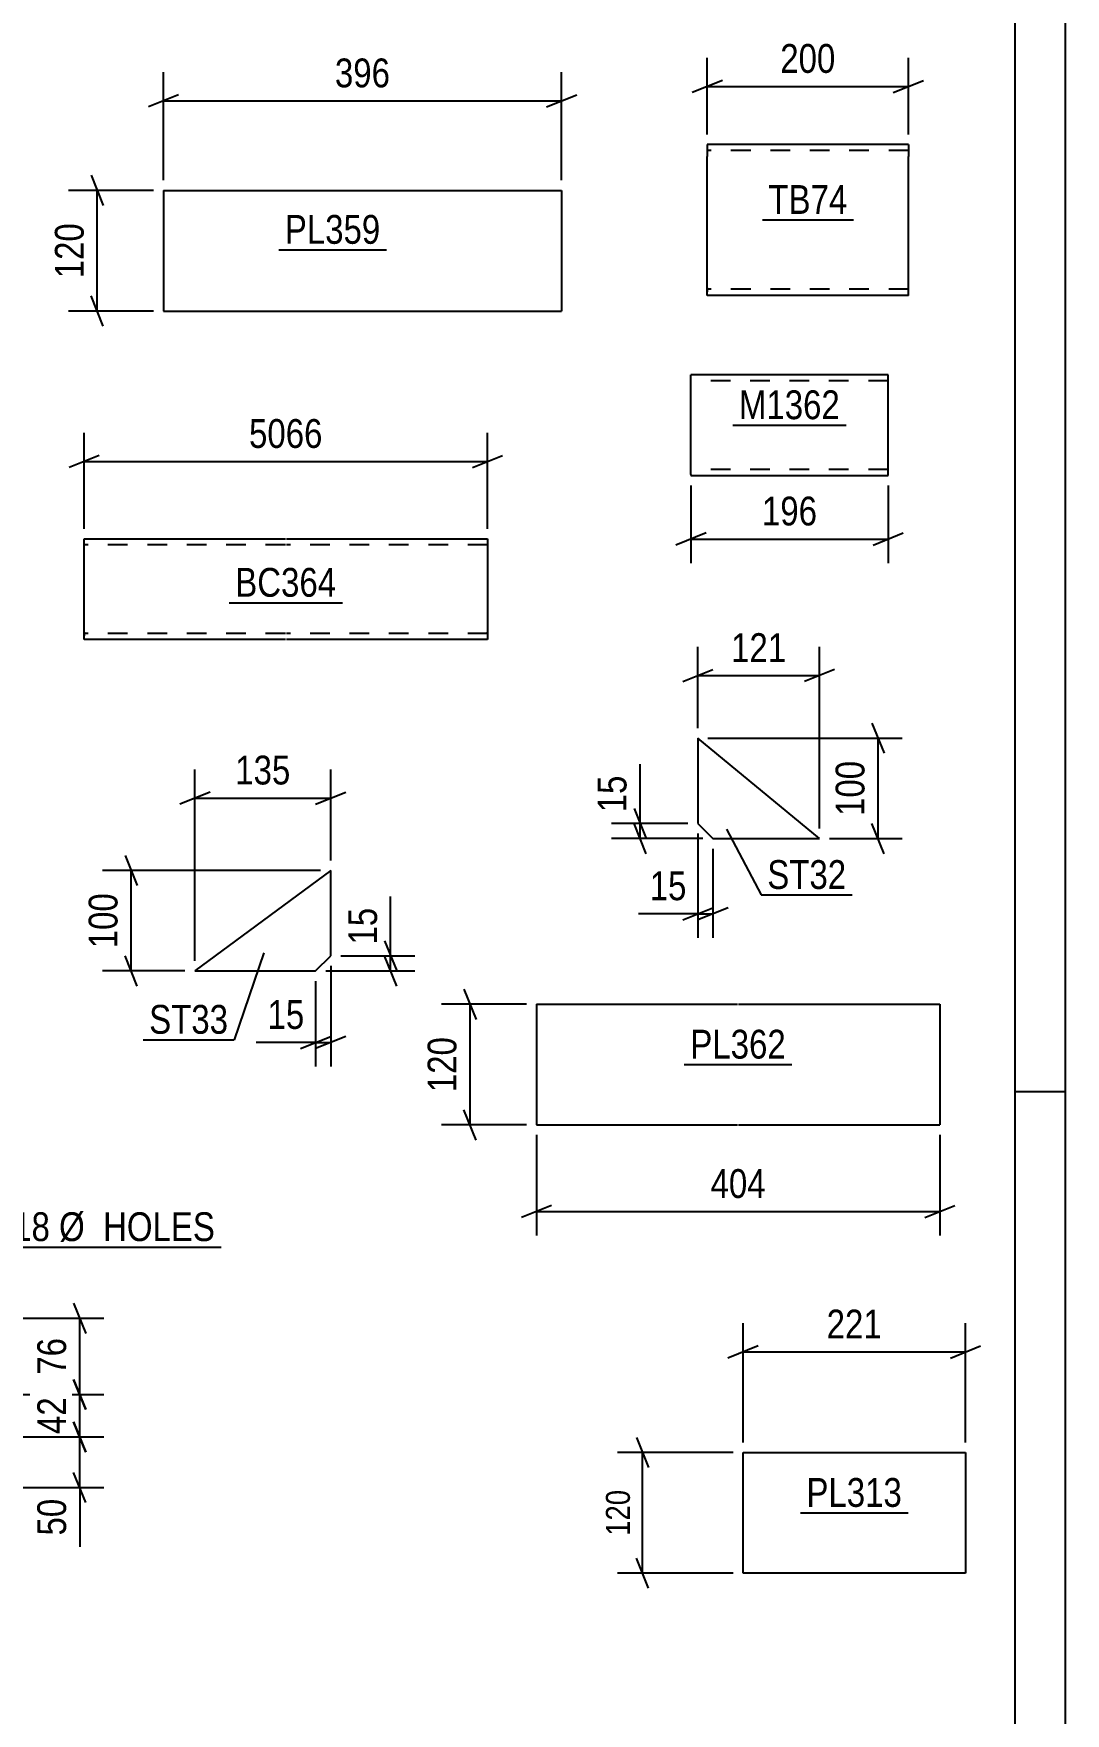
# Model space of a CAD drawing. Header units: millimetres. Extents: x 0 to 594, y 0 to 420.
# Drawn here: x 491.4 to 594, y 87.2 to 254.3 of the extents above; entities that cross this region are included whole.
import ezdxf

# ---------------------------------------------------------------- set-up
doc = ezdxf.new("R2010")
doc.units = ezdxf.units.MM
doc.linetypes.add('DXK_LINE_DOT2', pattern=[3.9198, 1.9599, -1.9599])
doc.styles.add('Arial Narrow', font='ARIALN.TTF', dxfattribs={"height": 0.2})

# ---------------------------------------------------------------- blocks, each defined once
blk = doc.blocks.new('Unknown-570345895-1135 - 11720')
at = {"color": 5, "linetype": 'Continuous'}
for p, q in [((594, 0), (594, 420)), ((589, 5), (589, 415)), ((594, 149), (589, 149))]:
    blk.add_line(p, q, dxfattribs=at)
blk = doc.blocks.new('Part-570345895-2726 - 2710')
at = {"color": 2, "linetype": 'Continuous'}
for p, q in [((569.55, 174.19), (557.46, 184.19)), ((557.46, 184.19), (557.46, 175.69)), ((557.46, 175.69), (558.96, 174.19)), ((558.96, 174.19), (569.55, 174.19))]:
    blk.add_line(p, q, dxfattribs=at)
blk = doc.blocks.new('Part-570345895-2821 - 2807')
at = {"color": 2, "linetype": 'Continuous'}
for p, q in [((504.32, 238.66), (504.32, 226.66)), ((504.32, 238.66), (543.91, 238.66)), ((543.91, 238.66), (543.91, 226.66)), ((504.32, 226.66), (543.91, 226.66))]:
    blk.add_line(p, q, dxfattribs=at)
blk = doc.blocks.new('Part-570345895-2791 - 2776')
at = {"color": 2, "linetype": 'Continuous'}
for p, q in [((558.39, 243.22), (558.39, 242.02)), ((578.39, 243.22), (558.39, 243.22)), ((578.39, 243.22), (578.39, 243.13)), ((578.39, 243.13), (578.39, 242.87)), ((578.39, 242.87), (578.39, 242.02)), ((558.39, 228.96), (558.39, 242.02)), ((578.39, 228.22), (578.39, 242.02)), ((558.39, 228.31), (558.39, 228.96)), ((558.39, 228.22), (558.39, 228.31)), ((578.39, 228.22), (558.39, 228.22))]:
    blk.add_line(p, q, dxfattribs=at)
at = {"color": 7, "linetype": 'DXK_LINE_DOT2'}
for p, q in [((578.39, 242.62), (558.39, 242.62)), ((578.39, 242.87), (578.39, 242.62)), ((578.39, 242.48), (578.39, 242.02)), ((558.39, 228.96), (558.39, 228.57)), ((558.39, 228.82), (558.39, 228.87)), ((578.39, 228.87), (578.39, 228.96)), ((578.39, 228.82), (578.39, 228.87)), ((578.39, 228.82), (578.39, 228.87)), ((578.39, 228.82), (558.39, 228.82)), ((558.39, 228.22), (558.39, 228.22))]:
    blk.add_line(p, q, dxfattribs=at)
blk = doc.blocks.new('Part-570345895-3059 - 3043')
at = {"color": 2, "linetype": 'Continuous'}
for p, q in [((496.44, 202.8), (496.44, 204)), ((496.44, 204), (516.44, 204)), ((516.54, 204), (536.54, 204)), ((536.54, 204), (536.54, 203.91)), ((536.54, 203.91), (536.54, 202.8)), ((496.44, 194.74), (496.44, 202.8)), ((536.54, 202.8), (536.54, 194)), ((496.44, 194.09), (496.44, 194.74)), ((496.44, 194), (496.44, 194.09)), ((516.44, 194), (496.44, 194)), ((536.54, 194), (516.54, 194))]:
    blk.add_line(p, q, dxfattribs=at)
at = {"color": 7, "linetype": 'DXK_LINE_DOT2'}
for p, q in [((516.44, 203.4), (496.44, 203.4)), ((536.54, 203.4), (516.54, 203.4)), ((536.54, 203.65), (536.54, 202.8)), ((496.44, 194.74), (496.44, 194.35)), ((496.44, 194.6), (496.44, 194.64)), ((516.44, 194.6), (496.44, 194.6)), ((496.44, 194), (496.44, 194)), ((536.54, 194.6), (516.54, 194.6)), ((536.54, 194.64), (536.54, 194.74)), ((536.54, 194.6), (536.54, 194.64)), ((536.54, 194.6), (536.54, 194.64))]:
    blk.add_line(p, q, dxfattribs=at)
blk = doc.blocks.new('Part-570345895-2655 - 2639')
at = {"color": 2, "linetype": 'Continuous'}
for p, q in [((520.95, 171.03), (507.45, 161.03)), ((520.95, 162.53), (520.95, 171.03)), ((519.45, 161.03), (520.95, 162.53)), ((507.45, 161.03), (519.45, 161.03))]:
    blk.add_line(p, q, dxfattribs=at)
blk = doc.blocks.new('Part-570345895-2473 - 2459')
at = {"color": 2, "linetype": 'Continuous'}
for p, q in [((556.77, 210.41), (556.77, 220.31)), ((576.37, 220.31), (556.77, 220.31)), ((576.37, 211.51), (576.37, 220.31)), ((576.37, 210.31), (576.37, 211.51)), ((556.77, 210.41), (556.77, 210.31)), ((556.77, 210.31), (576.37, 210.31))]:
    blk.add_line(p, q, dxfattribs=at)
at = {"color": 7, "linetype": 'DXK_LINE_DOT2'}
for p, q in [((576.37, 219.71), (556.77, 219.71)), ((556.77, 210.91), (556.77, 210.96)), ((576.37, 210.91), (556.77, 210.91)), ((576.37, 210.96), (576.37, 211.28)), ((576.37, 210.91), (576.37, 210.96))]:
    blk.add_line(p, q, dxfattribs=at)
blk = doc.blocks.new('Part-570345895-11748 - 11747')
at = {"color": 2, "linetype": 'Continuous'}
for p, q in [((561.95, 101.14), (561.95, 113.14)), ((561.95, 113.14), (584.06, 113.14)), ((584.06, 113.14), (584.06, 101.14)), ((584.06, 101.14), (561.95, 101.14))]:
    blk.add_line(p, q, dxfattribs=at)
blk = doc.blocks.new('Part-570345895-11756 - 11755')
at = {"color": 2, "linetype": 'Continuous'}
for p, q in [((541.41, 157.72), (541.41, 145.72)), ((541.41, 157.72), (561.41, 157.72)), ((561.51, 157.72), (581.51, 157.72)), ((581.51, 157.72), (581.51, 145.72)), ((541.41, 145.72), (561.41, 145.72)), ((561.51, 145.72), (581.51, 145.72))]:
    blk.add_line(p, q, dxfattribs=at)
blk = doc.blocks.new('StraightDimension-570345895-2752 - 2710')
at = {"color": 7, "linetype": 'Continuous'}
for p, q in [((557.46, 185.19), (557.46, 193.26)), ((569.55, 175.19), (569.55, 193.26)), ((555.96, 189.81), (558.96, 191.01)), ((571.05, 191.01), (568.05, 189.81)), ((557.46, 190.41), (569.55, 190.41))]:
    blk.add_line(p, q, dxfattribs=at)
at = {"color": 0}
blk.add_wipeout([(566.84, 191.16), (566.84, 195.36), (560.16, 195.36), (560.16, 191.16)], dxfattribs=at)
at = {"color": 3, "style": 'Arial Narrow'}
blk.add_text('121', height=2.863, dxfattribs=at).set_placement((560.76, 191.76))
blk = doc.blocks.new('StraightDimension-570345895-2728 - 2710')
at = {"color": 7, "linetype": 'Continuous'}
for p, q in [((574.77, 185.69), (575.97, 182.69)), ((558.46, 184.19), (577.77, 184.19)), ((575.37, 174.19), (575.37, 184.19)), ((575.97, 172.69), (574.77, 175.69)), ((570.55, 174.19), (577.77, 174.19))]:
    blk.add_line(p, q, dxfattribs=at)
at = {"color": 0}
blk.add_wipeout([(574.62, 182.53), (570.42, 182.53), (570.42, 175.85), (574.62, 175.85)], dxfattribs=at)
at = {"color": 3, "style": 'Arial Narrow'}
blk.add_text('100', height=2.863, rotation=90.0002, dxfattribs=at).set_placement((574.02, 176.45))
blk = doc.blocks.new('StraightDimension-570345895-2762 - 2710')
at = {"color": 7, "linetype": 'Continuous'}
for p, q in [((557.46, 174.69), (557.46, 164.32)), ((558.96, 173.19), (558.96, 164.32)), ((555.96, 166.12), (558.96, 167.32)), ((560.46, 167.32), (557.46, 166.12)), ((557.46, 166.72), (558.96, 166.72))]:
    blk.add_line(p, q, dxfattribs=at)
at = {"color": 0}
blk.add_wipeout([(556.93, 167.47), (556.93, 171.67), (552.07, 171.67), (552.07, 167.47)], dxfattribs=at)
at = {"color": 7, "linetype": 'Continuous'}
blk.add_line((557.46, 166.72), (551.55, 166.72), dxfattribs=at)
blk.add_line((557.46, 166.72), (551.55, 166.72), dxfattribs=at)
at = {"color": 3, "style": 'Arial Narrow'}
blk.add_text('15', height=2.863, dxfattribs=at).set_placement((552.67, 168.07))
blk = doc.blocks.new('StraightDimension-570345895-2740 - 2710')
at = {"color": 7, "linetype": 'Continuous'}
for p, q in [((551.11, 177.19), (552.31, 174.19)), ((556.46, 175.69), (548.86, 175.69)), ((552.31, 172.69), (551.11, 175.69)), ((551.71, 174.19), (551.71, 175.69)), ((557.96, 174.19), (548.86, 174.19))]:
    blk.add_line(p, q, dxfattribs=at)
at = {"color": 0}
blk.add_wipeout([(550.96, 181.07), (546.76, 181.07), (546.76, 176.21), (550.96, 176.21)], dxfattribs=at)
at = {"color": 7, "linetype": 'Continuous'}
blk.add_line((551.71, 175.69), (551.71, 181.59), dxfattribs=at)
blk.add_line((551.71, 175.69), (551.71, 181.59), dxfattribs=at)
at = {"color": 3, "style": 'Arial Narrow'}
blk.add_text('15', height=2.863, rotation=90.0002, dxfattribs=at).set_placement((550.36, 176.81))
blk = doc.blocks.new('StraightDimension-570345895-2823 - 2807')
at = {"color": 7, "linetype": 'Continuous'}
for p, q in [((504.32, 239.66), (504.32, 250.41)), ((543.91, 239.66), (543.91, 250.41)), ((505.82, 248.16), (502.82, 246.96)), ((504.32, 247.56), (543.91, 247.56)), ((542.41, 246.96), (545.41, 248.16))]:
    blk.add_line(p, q, dxfattribs=at)
at = {"color": 0}
blk.add_wipeout([(527.46, 248.31), (527.46, 252.51), (520.77, 252.51), (520.77, 248.31)], dxfattribs=at)
at = {"color": 3, "style": 'Arial Narrow'}
blk.add_text('396', height=2.863, dxfattribs=at).set_placement((521.37, 248.91))
blk = doc.blocks.new('StraightDimension-570345895-2834 - 2807')
at = {"color": 7, "linetype": 'Continuous'}
for p, q in [((497.14, 240.16), (498.34, 237.16)), ((503.32, 238.66), (494.89, 238.66)), ((497.74, 226.66), (497.74, 238.66)), ((498.34, 225.16), (497.14, 228.16)), ((503.32, 226.66), (494.89, 226.66))]:
    blk.add_line(p, q, dxfattribs=at)
at = {"color": 0}
blk.add_wipeout([(496.99, 236), (492.79, 236), (492.79, 229.32), (496.99, 229.32)], dxfattribs=at)
at = {"color": 3, "style": 'Arial Narrow'}
blk.add_text('120', height=2.863, rotation=90.0002, dxfattribs=at).set_placement((496.39, 229.92))
blk = doc.blocks.new('StraightDimension-570345895-2793 - 2776')
at = {"color": 7, "linetype": 'Continuous'}
for p, q in [((558.39, 244.22), (558.39, 251.85)), ((578.39, 244.22), (578.39, 251.85)), ((559.89, 249.6), (556.89, 248.4)), ((558.39, 249), (578.39, 249)), ((576.89, 248.4), (579.89, 249.6))]:
    blk.add_line(p, q, dxfattribs=at)
at = {"color": 0}
blk.add_wipeout([(571.73, 249.75), (571.73, 253.95), (565.05, 253.95), (565.05, 249.75)], dxfattribs=at)
at = {"color": 3, "style": 'Arial Narrow'}
blk.add_text('200', height=2.863, dxfattribs=at).set_placement((565.65, 250.35))
blk = doc.blocks.new('StraightDimension-570345895-3062 - 3043')
at = {"color": 7, "linetype": 'Continuous'}
for p, q in [((496.44, 205), (496.44, 214.55)), ((536.54, 205), (536.54, 214.55)), ((497.94, 212.3), (494.94, 211.1)), ((535.04, 211.1), (538.04, 212.3)), ((496.44, 211.7), (536.54, 211.7))]:
    blk.add_line(p, q, dxfattribs=at)
at = {"color": 0}
blk.add_wipeout([(520.75, 212.45), (520.75, 216.65), (512.23, 216.65), (512.23, 212.45)], dxfattribs=at)
at = {"color": 3, "style": 'Arial Narrow'}
blk.add_text('5066', height=2.863, dxfattribs=at).set_placement((512.83, 213.05))
blk = doc.blocks.new('StraightDimension-570345895-2695 - 2639')
at = {"color": 7, "linetype": 'Continuous'}
for p, q in [((507.45, 162.03), (507.45, 181.08)), ((520.95, 172.03), (520.95, 181.08)), ((508.95, 178.83), (505.95, 177.63)), ((519.45, 177.63), (522.45, 178.83)), ((507.45, 178.23), (520.95, 178.23))]:
    blk.add_line(p, q, dxfattribs=at)
at = {"color": 0}
blk.add_wipeout([(517.55, 178.98), (517.55, 183.18), (510.86, 183.18), (510.86, 178.98)], dxfattribs=at)
at = {"color": 3, "style": 'Arial Narrow'}
blk.add_text('135', height=2.863, dxfattribs=at).set_placement((511.46, 179.58))
blk = doc.blocks.new('StraightDimension-570345895-2681 - 2639')
at = {"color": 7, "linetype": 'Continuous'}
for p, q in [((520.95, 161.53), (520.95, 151.52)), ((519.45, 160.03), (519.45, 151.52)), ((517.95, 153.32), (520.95, 154.52)), ((522.45, 154.52), (519.45, 153.32)), ((519.45, 153.92), (520.95, 153.92))]:
    blk.add_line(p, q, dxfattribs=at)
at = {"color": 0}
blk.add_wipeout([(518.93, 154.67), (518.93, 158.87), (514.07, 158.87), (514.07, 154.67)], dxfattribs=at)
at = {"color": 7, "linetype": 'Continuous'}
blk.add_line((519.45, 153.92), (513.55, 153.92), dxfattribs=at)
blk.add_line((519.45, 153.92), (513.55, 153.92), dxfattribs=at)
at = {"color": 3, "style": 'Arial Narrow'}
blk.add_text('15', height=2.863, dxfattribs=at).set_placement((514.67, 155.27))
blk = doc.blocks.new('StraightDimension-570345895-2657 - 2639')
at = {"color": 7, "linetype": 'Continuous'}
for p, q in [((526.31, 164.03), (527.51, 161.03)), ((521.95, 162.53), (529.31, 162.53)), ((527.51, 159.53), (526.31, 162.53)), ((526.91, 161.03), (526.91, 162.53)), ((520.45, 161.03), (529.31, 161.03))]:
    blk.add_line(p, q, dxfattribs=at)
at = {"color": 0}
blk.add_wipeout([(526.16, 167.91), (521.96, 167.91), (521.96, 163.06), (526.16, 163.06)], dxfattribs=at)
at = {"color": 7, "linetype": 'Continuous'}
blk.add_line((526.91, 162.53), (526.91, 168.44), dxfattribs=at)
blk.add_line((526.91, 162.53), (526.91, 168.44), dxfattribs=at)
at = {"color": 3, "style": 'Arial Narrow'}
blk.add_text('15', height=2.863, rotation=90.0002, dxfattribs=at).set_placement((525.56, 163.66))
blk = doc.blocks.new('StraightDimension-570345895-2669 - 2639')
at = {"color": 7, "linetype": 'Continuous'}
for p, q in [((500.5, 172.53), (501.7, 169.53)), ((519.95, 171.03), (498.25, 171.03)), ((501.1, 161.03), (501.1, 171.03)), ((501.7, 159.53), (500.5, 162.53)), ((506.45, 161.03), (498.25, 161.03))]:
    blk.add_line(p, q, dxfattribs=at)
at = {"color": 0}
blk.add_wipeout([(500.35, 169.38), (496.15, 169.38), (496.15, 162.69), (500.35, 162.69)], dxfattribs=at)
at = {"color": 3, "style": 'Arial Narrow'}
blk.add_text('100', height=2.863, rotation=90.0002, dxfattribs=at).set_placement((499.75, 163.29))
blk = doc.blocks.new('StraightDimension-570345895-2475 - 2459')
at = {"color": 7, "linetype": 'Continuous'}
for p, q in [((556.77, 209.31), (556.77, 201.59)), ((576.37, 209.31), (576.37, 201.59)), ((558.27, 204.59), (555.27, 203.39)), ((556.77, 203.99), (576.37, 203.99)), ((574.87, 203.39), (577.87, 204.59))]:
    blk.add_line(p, q, dxfattribs=at)
at = {"color": 0}
blk.add_wipeout([(569.91, 204.74), (569.91, 208.94), (563.23, 208.94), (563.23, 204.74)], dxfattribs=at)
at = {"color": 3, "style": 'Arial Narrow'}
blk.add_text('196', height=2.863, dxfattribs=at).set_placement((563.83, 205.34))
blk = doc.blocks.new('StraightDimension-570345895-11914 - 11747')
at = {"color": 7, "linetype": 'Continuous'}
for p, q in [((561.95, 114.14), (561.95, 125.99)), ((584.06, 114.14), (584.06, 125.99)), ((563.45, 123.74), (560.45, 122.54)), ((582.56, 122.54), (585.56, 123.74)), ((561.95, 123.14), (584.06, 123.14))]:
    blk.add_line(p, q, dxfattribs=at)
at = {"color": 0}
blk.add_wipeout([(576.35, 123.89), (576.35, 128.09), (569.66, 128.09), (569.66, 123.89)], dxfattribs=at)
at = {"color": 3, "style": 'Arial Narrow'}
blk.add_text('221', height=2.863, dxfattribs=at).set_placement((570.26, 124.49))
blk = doc.blocks.new('StraightDimension-570345895-11910 - 11747')
at = {"color": 7, "linetype": 'Continuous'}
for p, q in [((551.35, 114.64), (552.55, 111.64)), ((560.95, 113.14), (549.45, 113.14)), ((551.95, 101.14), (551.95, 113.14)), ((552.55, 99.64), (551.35, 102.64)), ((560.95, 101.14), (549.45, 101.14))]:
    blk.add_line(p, q, dxfattribs=at)
at = {"color": 0}
blk.add_wipeout([(551.2, 109.93), (547.7, 109.93), (547.7, 104.36), (551.2, 104.36)], dxfattribs=at)
at = {"color": 96, "style": 'Arial Narrow'}
blk.add_text('120', height=2.386, rotation=90.0002, dxfattribs=at).set_placement((550.7, 104.86))
blk = doc.blocks.new('StraightDimension-570345895-11918 - 11755')
at = {"color": 7, "linetype": 'Continuous'}
for p, q in [((534.2, 159.22), (535.4, 156.22)), ((540.41, 157.72), (531.95, 157.72)), ((534.8, 145.72), (534.8, 157.72)), ((535.4, 144.22), (534.2, 147.22)), ((540.41, 145.72), (531.95, 145.72))]:
    blk.add_line(p, q, dxfattribs=at)
at = {"color": 0}
blk.add_wipeout([(534.05, 155.06), (529.85, 155.06), (529.85, 148.38), (534.05, 148.38)], dxfattribs=at)
at = {"color": 3, "style": 'Arial Narrow'}
blk.add_text('120', height=2.863, rotation=90.0002, dxfattribs=at).set_placement((533.45, 148.98))
blk = doc.blocks.new('StraightDimension-570345895-11922 - 11755')
at = {"color": 7, "linetype": 'Continuous'}
for p, q in [((541.41, 144.72), (541.41, 134.71)), ((581.51, 144.72), (581.51, 134.71)), ((542.91, 137.71), (539.91, 136.51)), ((541.41, 137.11), (581.51, 137.11)), ((580.01, 136.51), (583.01, 137.71))]:
    blk.add_line(p, q, dxfattribs=at)
at = {"color": 0}
blk.add_wipeout([(564.8, 137.86), (564.8, 142.06), (558.12, 142.06), (558.12, 137.86)], dxfattribs=at)
at = {"color": 3, "style": 'Arial Narrow'}
blk.add_text('404', height=2.863, dxfattribs=at).set_placement((558.72, 138.46))
blk = doc.blocks.new('StraightDimension-570345895-12480 - 11796')
at = {"color": 7, "linetype": 'Continuous'}
for p, q in [((495.39, 127.99), (496.59, 124.99)), ((466.07, 126.49), (498.39, 126.49)), ((495.99, 118.92), (495.99, 126.49)), ((496.59, 117.42), (495.39, 120.42)), ((476.61, 118.92), (498.39, 118.92))]:
    blk.add_line(p, q, dxfattribs=at)
at = {"color": 0}
blk.add_wipeout([(495.24, 125.13), (491.04, 125.13), (491.04, 120.28), (495.24, 120.28)], dxfattribs=at)
at = {"color": 3, "style": 'Arial Narrow'}
blk.add_text('76', height=2.863, rotation=90.0002, dxfattribs=at).set_placement((494.64, 120.88))
blk = doc.blocks.new('StraightDimension-570345895-12481 - 11796')
at = {"color": 7, "linetype": 'Continuous'}
for p, q in [((495.39, 120.42), (496.59, 117.42)), ((476.61, 118.92), (498.39, 118.92)), ((495.99, 114.69), (495.99, 118.92)), ((496.59, 113.19), (495.39, 116.19)), ((475.07, 114.69), (498.39, 114.69))]:
    blk.add_line(p, q, dxfattribs=at)
at = {"color": 0}
blk.add_wipeout([(495.24, 119.23), (491.04, 119.23), (491.04, 114.38), (495.24, 114.38)], dxfattribs=at)
at = {"color": 3, "style": 'Arial Narrow'}
blk.add_text('42', height=2.863, rotation=90.0002, dxfattribs=at).set_placement((494.64, 114.98))
blk = doc.blocks.new('StraightDimension-570345895-12482 - 11796')
at = {"color": 7, "linetype": 'Continuous'}
for p, q in [((495.39, 116.19), (496.59, 113.19)), ((475.07, 114.69), (498.39, 114.69)), ((495.99, 109.67), (495.99, 114.69)), ((496.59, 108.17), (495.39, 111.17)), ((482.04, 109.67), (498.39, 109.67))]:
    blk.add_line(p, q, dxfattribs=at)
at = {"color": 0}
blk.add_wipeout([(495.24, 109.15), (491.04, 109.15), (491.04, 104.29), (495.24, 104.29)], dxfattribs=at)
at = {"color": 7, "linetype": 'Continuous'}
blk.add_line((495.99, 109.67), (495.99, 103.77), dxfattribs=at)
blk.add_line((495.99, 109.67), (495.99, 103.77), dxfattribs=at)
at = {"color": 3, "style": 'Arial Narrow'}
blk.add_text('50', height=2.863, rotation=90.0002, dxfattribs=at).set_placement((494.64, 104.89))
blk = doc.blocks.new('Mark-570345895-2722 - 2710')
at = {"color": 0}
blk.add_wipeout([(572.21, 169.19), (572.21, 172.19), (564.36, 172.19), (564.36, 169.19)], dxfattribs=at)
blk.add_wipeout([(572.21, 169.19), (572.21, 172.19), (564.36, 172.19), (564.36, 169.19)], dxfattribs=at)
at = {"color": 30, "linetype": 'Continuous'}
for p, q in [((560.29, 175.14), (563.76, 168.59)), ((563.76, 168.59), (572.81, 168.59))]:
    blk.add_line(p, q, dxfattribs=at)
at = {"color": 3, "style": 'Arial Narrow'}
blk.add_text('ST32', height=2.863, dxfattribs=at).set_placement((564.36, 169.19))
blk = doc.blocks.new('Mark-570345895-2819 - 2807')
at = {"color": 0}
blk.add_wipeout([(525.89, 233.35), (525.89, 236.35), (516.39, 236.35), (516.39, 233.35)], dxfattribs=at)
blk.add_wipeout([(525.89, 233.35), (525.89, 236.35), (516.39, 236.35), (516.39, 233.35)], dxfattribs=at)
at = {"color": 30, "linetype": 'Continuous'}
blk.add_line((515.79, 232.75), (526.49, 232.75), dxfattribs=at)
at = {"color": 3, "style": 'Arial Narrow'}
blk.add_text('PL359', height=2.863, dxfattribs=at).set_placement((516.39, 233.35))
blk = doc.blocks.new('Mark-570345895-2789 - 2776')
at = {"color": 0}
blk.add_wipeout([(572.32, 236.32), (572.32, 239.32), (564.47, 239.32), (564.47, 236.32)], dxfattribs=at)
blk.add_wipeout([(572.32, 236.32), (572.32, 239.32), (564.47, 239.32), (564.47, 236.32)], dxfattribs=at)
at = {"color": 30, "linetype": 'Continuous'}
blk.add_line((563.87, 235.72), (572.92, 235.72), dxfattribs=at)
at = {"color": 3, "style": 'Arial Narrow'}
blk.add_text('TB74', height=2.863, dxfattribs=at).set_placement((564.47, 236.32))
blk = doc.blocks.new('Mark-570345895-3057 - 3043')
at = {"color": 0}
blk.add_wipeout([(521.51, 198.25), (521.51, 201.25), (511.46, 201.25), (511.46, 198.25)], dxfattribs=at)
blk.add_wipeout([(521.51, 198.25), (521.51, 201.25), (511.46, 201.25), (511.46, 198.25)], dxfattribs=at)
at = {"color": 30, "linetype": 'Continuous'}
blk.add_line((510.86, 197.65), (522.11, 197.65), dxfattribs=at)
at = {"color": 3, "style": 'Arial Narrow'}
blk.add_text('BC364', height=2.863, dxfattribs=at).set_placement((511.46, 198.25))
blk = doc.blocks.new('Mark-570345895-2651 - 2639')
at = {"color": 0}
blk.add_wipeout([(510.75, 154.79), (510.75, 157.79), (502.9, 157.79), (502.9, 154.79)], dxfattribs=at)
blk.add_wipeout([(510.75, 154.79), (510.75, 157.79), (502.9, 157.79), (502.9, 154.79)], dxfattribs=at)
at = {"color": 30, "linetype": 'Continuous'}
for p in [(514.31, 162.84), (502.3, 154.19)]:
    blk.add_line(p, (511.35, 154.19), dxfattribs=at)
at = {"color": 3, "style": 'Arial Narrow'}
blk.add_text('ST33', height=2.863, dxfattribs=at).set_placement((502.9, 154.79))
blk = doc.blocks.new('Mark-570345895-2471 - 2459')
at = {"color": 0}
blk.add_wipeout([(571.6, 215.91), (571.6, 218.91), (561.54, 218.91), (561.54, 215.91)], dxfattribs=at)
blk.add_wipeout([(571.6, 215.91), (571.6, 218.91), (561.54, 218.91), (561.54, 215.91)], dxfattribs=at)
at = {"color": 30, "linetype": 'Continuous'}
blk.add_line((560.94, 215.31), (572.2, 215.31), dxfattribs=at)
at = {"color": 3, "style": 'Arial Narrow'}
blk.add_text('M1362', height=2.863, dxfattribs=at).set_placement((561.54, 215.91))
blk = doc.blocks.new('Mark-570345895-11986 - 11747')
at = {"color": 0}
blk.add_wipeout([(577.76, 107.74), (577.76, 110.74), (568.25, 110.74), (568.25, 107.74)], dxfattribs=at)
blk.add_wipeout([(577.76, 107.74), (577.76, 110.74), (568.25, 110.74), (568.25, 107.74)], dxfattribs=at)
at = {"color": 30, "linetype": 'Continuous'}
blk.add_line((567.65, 107.14), (578.36, 107.14), dxfattribs=at)
at = {"color": 3, "style": 'Arial Narrow'}
blk.add_text('PL313', height=2.863, dxfattribs=at).set_placement((568.25, 107.74))
blk = doc.blocks.new('Mark-570345895-11989 - 11755')
at = {"color": 0}
blk.add_wipeout([(566.21, 152.32), (566.21, 155.32), (556.71, 155.32), (556.71, 152.32)], dxfattribs=at)
blk.add_wipeout([(566.21, 152.32), (566.21, 155.32), (556.71, 155.32), (556.71, 152.32)], dxfattribs=at)
at = {"color": 30, "linetype": 'Continuous'}
blk.add_line((556.11, 151.72), (566.81, 151.72), dxfattribs=at)
at = {"color": 3, "style": 'Arial Narrow'}
blk.add_text('PL362', height=2.863, dxfattribs=at).set_placement((556.71, 152.32))
blk = doc.blocks.new('Mark-570345895-11995 - 11796')
at = {"color": 0}
for points in [[(485.75, 134.17), (485.75, 137.17), (483.92, 137.17), (483.92, 134.17)], [(488.48, 134.17), (488.48, 137.17), (486.65, 137.17), (486.65, 134.17)], [(493.04, 134.17), (493.04, 137.17), (489.38, 137.17), (489.38, 134.17)], [(509.46, 134.17), (509.46, 137.17), (493.94, 137.17), (493.94, 134.17)]]:
    blk.add_wipeout(points, dxfattribs=at)
for points in [[(485.75, 134.17), (485.75, 137.17), (483.92, 137.17), (483.92, 134.17)], [(488.48, 134.17), (488.48, 137.17), (486.65, 137.17), (486.65, 134.17)], [(493.04, 134.17), (493.04, 137.17), (489.38, 137.17), (489.38, 134.17)], [(509.46, 134.17), (509.46, 137.17), (493.94, 137.17), (493.94, 134.17)]]:
    blk.add_wipeout(points, dxfattribs=at)
at = {"color": 7, "linetype": 'Continuous'}
for p, q in [((475.68, 118.83), (483.32, 133.57)), ((483.32, 133.57), (510.06, 133.57))]:
    blk.add_line(p, q, dxfattribs=at)
at = {"color": 3, "style": 'Arial Narrow'}
for s, height, p in [('4', 2.86, (483.92, 134.17)), ('#', 2.86, (486.65, 134.17)), ('18', 2.863, (489.38, 134.17)), ('Ø  HOLES', 2.863, (493.94, 134.17))]:
    blk.add_text(s, height=height, dxfattribs=at).set_placement(p)

msp = doc.modelspace()

# ---------------------------------------------------------------- block references
for name in ['Unknown-570345895-1135 - 11720', 'Part-570345895-2791 - 2776', 'Part-570345895-2821 - 2807', 'Part-570345895-2473 - 2459', 'Part-570345895-3059 - 3043', 'Part-570345895-2726 - 2710', 'Part-570345895-2655 - 2639', 'Part-570345895-11756 - 11755', 'Part-570345895-11748 - 11747']:
    msp.add_blockref(name, (0, 0))

# ---------------------------------------------------------------- next in the draw order: block references
for name in ['StraightDimension-570345895-2793 - 2776', 'StraightDimension-570345895-2823 - 2807', 'Mark-570345895-2789 - 2776', 'Mark-570345895-2819 - 2807', 'Mark-570345895-2471 - 2459', 'StraightDimension-570345895-3062 - 3043', 'StraightDimension-570345895-2475 - 2459', 'Mark-570345895-3057 - 3043', 'StraightDimension-570345895-2752 - 2710', 'StraightDimension-570345895-2695 - 2639', 'Mark-570345895-11989 - 11755', 'StraightDimension-570345895-12480 - 11796', 'StraightDimension-570345895-11914 - 11747', 'Mark-570345895-11986 - 11747']:
    msp.add_blockref(name, (0, 0))

# ---------------------------------------------------------------- next in the draw order: block references
for name in ['StraightDimension-570345895-2834 - 2807', 'StraightDimension-570345895-2728 - 2710', 'StraightDimension-570345895-2681 - 2639', 'StraightDimension-570345895-12481 - 11796', 'StraightDimension-570345895-11910 - 11747']:
    msp.add_blockref(name, (0, 0))

# ---------------------------------------------------------------- next in the draw order: block references
for name in ['StraightDimension-570345895-2762 - 2710', 'StraightDimension-570345895-2657 - 2639', 'Mark-570345895-11995 - 11796', 'StraightDimension-570345895-12482 - 11796']:
    msp.add_blockref(name, (0, 0))

# ---------------------------------------------------------------- next in the draw order: block references
for name in ['StraightDimension-570345895-2740 - 2710', 'Mark-570345895-2722 - 2710', 'StraightDimension-570345895-2669 - 2639', 'StraightDimension-570345895-11918 - 11755']:
    msp.add_blockref(name, (0, 0))

# ---------------------------------------------------------------- next in the draw order: block references
for name in ['Mark-570345895-2651 - 2639', 'StraightDimension-570345895-11922 - 11755']:
    msp.add_blockref(name, (0, 0))

doc.saveas('drawing.dxf')
